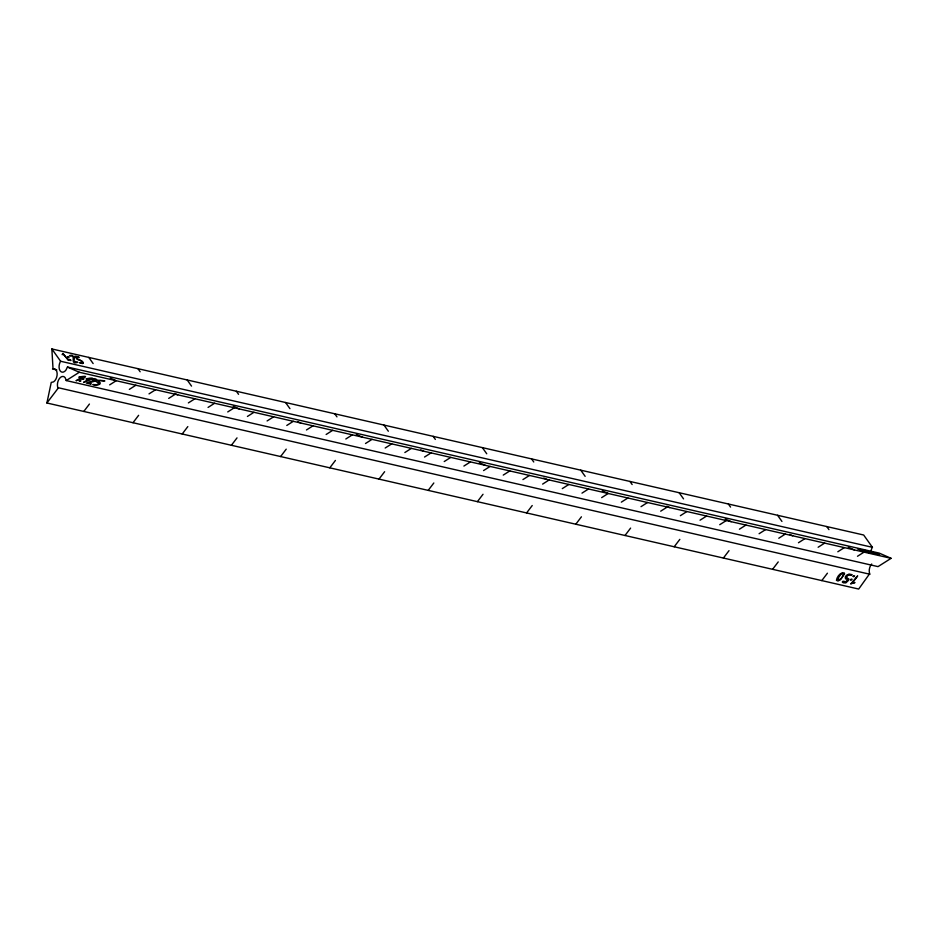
<?xml version="1.0" encoding="UTF-8"?>
<svg xmlns="http://www.w3.org/2000/svg" width="938" height="938" viewBox="0 0 938 938"><rect width="100%" height="100%" fill="white"/><g stroke="black" fill="none" stroke-linecap="round" stroke-linejoin="round"><path stroke-width="1.41" d="M871.707 564.008A7.012 4.268 -77.1 0 0 869.655 573.704L858.692 589.052L46.9 402.988L51.25 382.411L53.548 381.872A7.012 4.268 -77.1 0 0 57.148 373.641A7.012 4.268 -77.1 0 0 53.02 368.728L51.86 348.948L863.664 535.012L872.422 547.323L872.023 547.98A7.012 4.268 -77.1 0 0 870.968 551.427M869.948 574.267L57.851 387.64A7.012 4.268 -77.1 0 1 59.411 378.542A7.012 4.268 -77.1 0 1 65.214 377.768L66.211 380.558L878.015 566.622L891.1 558.333L879.258 553.115L67.454 367.051L65.906 370.158A7.012 4.268 -77.1 0 1 60.114 370.815A7.012 4.268 -77.1 0 1 60.22 361.904L60.618 361.259L51.86 348.948M46.9 402.988L58.144 388.203M83.799 411.442L89.427 404.055M132.997 422.721L138.625 415.323M182.195 434.001L187.823 426.602M231.405 445.269L237.021 437.882M280.603 456.548L286.219 449.161M329.801 467.828L335.417 460.429M378.999 479.107L384.627 471.708M428.197 490.375L433.825 482.988M477.395 501.654L483.023 494.267M526.593 512.934L532.221 505.535M575.803 524.213L581.419 516.815M625.001 535.492L630.617 528.094M674.199 546.76L679.827 539.373M723.397 558.04L729.025 550.653M772.595 569.319L778.223 561.921M821.794 580.599L827.422 573.2M66.211 380.558L79.308 372.257L891.1 558.333M109.664 384.873L116.206 380.722L110.274 378.12M129.338 389.376L135.881 385.225M149.013 393.89L155.567 389.739M168.699 398.404L175.242 394.253M188.374 402.906L194.916 398.767M208.06 407.42L214.603 403.27M227.735 411.934L234.277 407.784M247.421 416.449L253.964 412.298M267.096 420.951L273.638 416.8M286.782 425.465L293.324 421.314M306.456 429.979L312.999 425.829M326.143 434.482L332.685 430.331M345.817 438.996L352.36 434.845M365.503 443.51L372.046 439.359M385.178 448.012L391.721 443.873M404.853 452.526L411.407 448.376M424.539 457.041L431.081 452.89M444.213 461.555L450.756 457.404M463.9 466.057L470.442 461.906M483.574 470.571L490.117 466.421M503.26 475.085L509.803 470.935M522.935 479.588L529.478 475.449M542.621 484.102L549.164 479.951M562.296 488.616L568.838 484.465M581.982 493.13L588.525 488.979M601.657 497.632L608.199 493.482L602.278 490.879M621.343 502.147L627.885 497.996M641.017 506.661L647.56 502.51M660.692 511.163L667.246 507.024M680.378 515.677L686.921 511.527M700.053 520.191L706.595 516.041M719.739 524.705L726.282 520.555M739.414 529.208L745.956 525.057M759.1 533.722L765.643 529.571M778.775 538.236L785.317 534.085M798.461 542.739L805.003 538.588M818.135 547.253L824.678 543.102M837.822 551.767L844.364 547.616M857.496 556.269L864.039 552.13M60.618 361.259L872.422 547.323M52.493 368.962L56.772 369.935M873.348 552.376C868.576 551.11 883.69 555.777 878.472 554.827M848.28 547.264L854.201 549.867M789.737 534.472L792.704 535.774M725.273 519.077L731.206 521.68M666.742 506.274L669.697 507.587M543.735 478.087L546.702 479.388M479.283 462.692L485.204 465.295M420.74 449.9L423.706 451.201M356.276 434.493L362.197 437.108M297.745 421.701L300.699 423.003M233.281 406.306L239.202 408.909M174.738 393.514L177.704 394.816M67.454 367.051L79.308 372.257M826.765 526.558L828.958 529.63M777.567 515.279L781.94 521.434M728.369 503.999L730.55 507.083M679.159 492.731L683.544 498.875M629.961 481.452L632.153 484.524M580.763 470.173L585.136 476.328M531.565 458.893L533.757 461.977M482.367 447.625L486.74 453.769M433.168 436.346L435.349 439.418M383.959 425.066L388.344 431.222M334.76 413.787L336.953 416.871M285.562 402.508L289.948 408.663M236.364 391.24L238.557 394.312M187.166 379.96L191.54 386.116M137.968 368.681L140.149 371.765M88.77 357.401L93.143 363.557M846.217 577.222C849.066 579.79 851 578.195 845.806 582.908C840.577 583.459 841.785 579.684 845.759 581.947L847.659 579.438L845.513 578.769L845.29 576.929A9.767 6.214 -26.4 0 1 846.557 575.264L849.089 574.056L852.208 574.713L851.528 575.381L848.198 575.076L846.217 577.222M83.365 362.924L82.427 363.581L79.578 362.795L82.333 362.467L80.715 360.555L77.104 359.313L74.911 356.135L78.839 357.038L79.202 357.554L76.154 356.932L77.643 359.019L82.274 361.247A9.767 3.693 31.1 0 1 83.271 362.631L83.365 362.924M850.637 579.848L851.505 580.047A3.037 1.935 -26.4 0 0 852.103 579.262L851.235 579.063A3.037 1.935 -26.4 0 0 850.637 579.848M850.86 583.823L855.01 582.592L852.665 582.838L857.66 575.873L850.86 583.823M853.181 576.495L854.049 576.694A3.037 1.935 -26.4 0 0 854.647 575.92L853.779 575.721A3.037 1.935 -26.4 0 0 853.181 576.495M67.665 356.803L67.665 356.897A3.037 1.149 31.1 0 0 68.122 357.542L68.99 357.741A3.037 1.149 31.1 0 0 68.521 357.097L67.77 356.768M68.451 360.239L63.585 354.458L62.143 354.587L62.928 353.427L68.451 360.239M69.647 359.582L69.647 359.676A3.037 1.149 31.1 0 0 70.104 360.333L70.971 360.532A3.037 1.149 31.1 0 0 70.502 359.875L69.647 359.582M77.678 362.349C69.095 365.14 76.752 354.845 70.327 356.006C67.442 356.135 72.285 353.861 73.481 356.628A2.966 1.114 31.1 0 1 74.383 357.812L74.02 361.095L77.678 362.349M837.575 579.156C843.532 581.97 846.17 564.899 837.575 579.156M95.782 379.855L86.355 383.103L90.74 384.099L91.291 383.748L88.172 382.95L95.688 380.969A2.966 1.231 -7.6 0 0 96.872 380.171C95.934 376.959 87.257 380.078 95.782 379.855M99.276 383.22L96.954 384.686L92.815 384.58L95.934 385.26L98.654 384.721A9.767 4.057 -7.6 0 0 100.143 383.783L100.108 382.61L97.974 382.001L100.202 380.582C115.866 382.364 86.003 377.428 99.276 383.22M844.517 573.88L840.389 579.836L837.962 581.021L836.45 580.329C836.86 576.94 840.342 572.004 844.165 572.86L844.517 573.88M76.236 380.676C100.038 372.621 68.943 378.659 82.157 376.9L76.236 380.676M79.378 381.074L80.246 381.274A3.037 1.255 -7.6 0 0 80.938 380.84L80.07 380.64A3.037 1.255 -7.6 0 0 79.378 381.074M82.345 379.198L83.212 379.398A3.037 1.255 -7.6 0 0 83.904 378.952L83.036 378.753A3.037 1.255 -7.6 0 0 82.345 379.198M83.623 382.376C106.604 374.297 76.33 380.476 89.532 378.589L83.623 382.376M857.907 548.836L866.266 551.943L857.907 548.836M871.859 553.033L863.089 549.996L866.864 550.958C866.947 552.916 874.931 553.995 871.859 553.033M865.141 551.638L858.997 549.222L865.141 551.638M869.936 551.603L871.39 552.119L869.936 551.603M872.621 552.787L874.075 553.303L872.621 552.787"/></g></svg>
